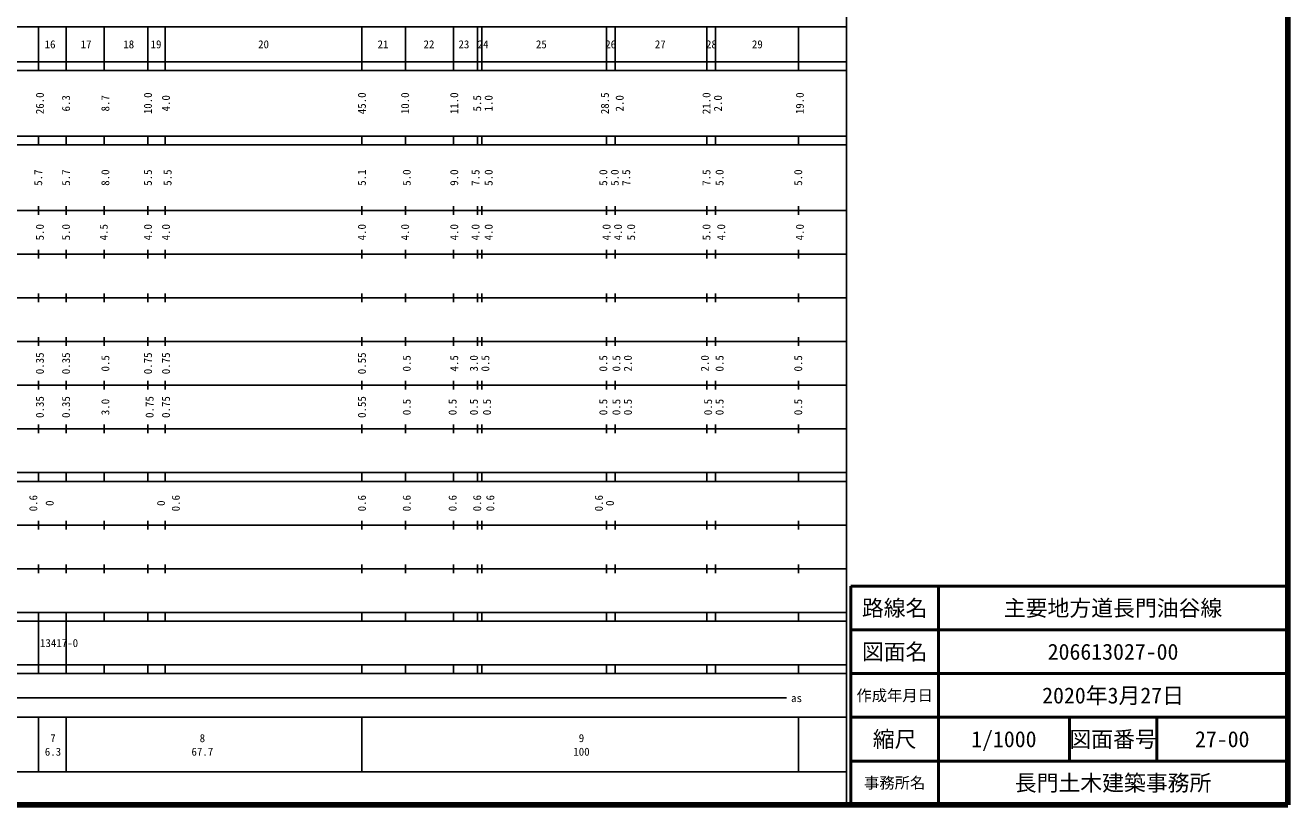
# Model space of a CAD drawing. Units: millimetres on the paper, enlarged 1000 times. Extents: x 40000 to 680000, y 20000 to 380000.
# Drawn here: x 390936 to 680000, y 20000 to 198357 of the extents above; entities that cross this region are included whole.
import ezdxf
from ezdxf.enums import TextEntityAlignment as Align

# ---------------------------------------------------------------- set-up
doc = ezdxf.new("R2010")
doc.units = ezdxf.units.MM
doc.header["$LTSCALE"] = 1000
for name, color, linetype, lineweight in [('M-TTL', 2, 'Continuous', 140), ('M-TTL-BAND', 7, 'Continuous', 25), ('M-TTL-FRAM', 2, 'Continuous', 50), ('M-TTL-LINE', 7, 'Continuous', 50), ('M-TTL-TXT', 7, 'Continuous', 13)]:
    doc.layers.add(name, color=color, linetype=linetype, lineweight=lineweight)
doc.styles.add('ＭＳ ゴシック', font='')
doc.styles.get('ＭＳ ゴシック').set_extended_font_data('MS Gothic')

msp = doc.modelspace()

# ---------------------------------------------------------------- linework, layer by layer
at = {"layer": 'M-TTL'}
for p, q in [((680000, 20000), (680000, 380000)), ((40000, 20000), (680000, 20000))]:
    msp.add_line(p, q, dxfattribs=at)
at = {"layer": 'M-TTL-BAND'}
for p, q in [((579000, 20000), (579000, 370000)), ((68000, 198000), (579000, 198000)), ((394000, 198000), (394000, 188000)), ((400300, 198000), (400300, 188000)), ((409000, 198000), (409000, 188000)), ((419000, 198000), (419000, 188000)), ((423000, 198000), (423000, 188000)), ((468000, 198000), (468000, 188000)), ((478000, 198000), (478000, 188000)), ((489000, 198000), (489000, 188000)), ((494500, 198000), (494500, 188000)), ((495500, 198000), (495500, 188000)), ((524000, 198000), (524000, 188000)), ((526000, 198000), (526000, 188000)), ((547000, 198000), (547000, 188000)), ((549000, 198000), (549000, 188000)), ((568000, 198000), (568000, 188000)), ((40000, 190000), (579000, 190000)), ((40000, 188000), (579000, 188000)), ((40000, 173000), (579000, 173000)), ((40000, 171000), (579000, 171000)), ((394000, 173000), (394000, 171000)), ((400300, 173000), (400300, 171000)), ((409000, 173000), (409000, 171000)), ((419000, 173000), (419000, 171000)), ((423000, 173000), (423000, 171000)), ((468000, 171000), (468000, 173000)), ((478000, 173000), (478000, 171000)), ((489000, 173000), (489000, 171000)), ((494500, 173000), (494500, 171000)), ((495500, 173000), (495500, 171000)), ((524000, 173000), (524000, 171000)), ((526000, 173000), (526000, 171000)), ((547000, 173000), (547000, 171000)), ((549000, 173000), (549000, 171000)), ((568000, 171000), (568000, 173000)), ((394000, 157000), (394000, 155000)), ((400300, 157000), (400300, 155000)), ((409000, 157000), (409000, 155000)), ((419000, 157000), (419000, 155000)), ((423000, 157000), (423000, 155000)), ((468000, 155000), (468000, 157000)), ((478000, 157000), (478000, 155000)), ((489000, 157000), (489000, 155000)), ((494500, 157000), (494500, 155000)), ((495500, 157000), (495500, 155000)), ((524000, 157000), (524000, 155000)), ((526000, 157000), (526000, 155000)), ((547000, 157000), (547000, 155000)), ((549000, 157000), (549000, 155000)), ((568000, 155000), (568000, 157000)), ((40000, 156000), (579000, 156000)), ((46000, 146000), (579000, 146000)), ((394000, 147000), (394000, 145000)), ((400300, 147000), (400300, 145000)), ((409000, 147000), (409000, 145000)), ((419000, 147000), (419000, 145000)), ((423000, 147000), (423000, 145000)), ((468000, 145000), (468000, 147000)), ((478000, 147000), (478000, 145000)), ((489000, 147000), (489000, 145000)), ((494500, 147000), (494500, 145000)), ((495500, 147000), (495500, 145000)), ((524000, 147000), (524000, 145000)), ((526000, 147000), (526000, 145000)), ((547000, 147000), (547000, 145000)), ((549000, 147000), (549000, 145000)), ((568000, 145000), (568000, 147000)), ((52000, 136000), (579000, 136000)), ((394000, 137000), (394000, 135000)), ((400300, 137000), (400300, 135000)), ((409000, 137000), (409000, 135000)), ((419000, 137000), (419000, 135000)), ((423000, 137000), (423000, 135000)), ((468000, 135000), (468000, 137000)), ((478000, 137000), (478000, 135000)), ((489000, 137000), (489000, 135000)), ((494500, 137000), (494500, 135000)), ((495500, 137000), (495500, 135000)), ((524000, 137000), (524000, 135000)), ((526000, 137000), (526000, 135000)), ((547000, 137000), (547000, 135000)), ((549000, 137000), (549000, 135000)), ((568000, 135000), (568000, 137000)), ((46000, 126000), (579000, 126000)), ((394000, 127000), (394000, 125000)), ((400300, 127000), (400300, 125000)), ((409000, 127000), (409000, 125000)), ((419000, 127000), (419000, 125000)), ((423000, 127000), (423000, 125000)), ((468000, 125000), (468000, 127000)), ((478000, 127000), (478000, 125000)), ((489000, 127000), (489000, 125000)), ((494500, 127000), (494500, 125000)), ((495500, 127000), (495500, 125000)), ((524000, 127000), (524000, 125000)), ((526000, 127000), (526000, 125000)), ((547000, 127000), (547000, 125000)), ((549000, 127000), (549000, 125000)), ((568000, 125000), (568000, 127000)), ((52000, 116000), (579000, 116000)), ((394000, 117000), (394000, 115000)), ((400300, 117000), (400300, 115000)), ((409000, 117000), (409000, 115000)), ((419000, 117000), (419000, 115000)), ((423000, 117000), (423000, 115000)), ((468000, 115000), (468000, 117000)), ((478000, 117000), (478000, 115000)), ((489000, 117000), (489000, 115000)), ((494500, 117000), (494500, 115000)), ((495500, 117000), (495500, 115000)), ((524000, 117000), (524000, 115000)), ((526000, 117000), (526000, 115000)), ((547000, 117000), (547000, 115000)), ((549000, 117000), (549000, 115000)), ((568000, 115000), (568000, 117000)), ((394000, 107000), (394000, 105000)), ((400300, 107000), (400300, 105000)), ((409000, 107000), (409000, 105000)), ((419000, 107000), (419000, 105000)), ((423000, 107000), (423000, 105000)), ((468000, 105000), (468000, 107000)), ((478000, 107000), (478000, 105000)), ((489000, 107000), (489000, 105000)), ((494500, 107000), (494500, 105000)), ((495500, 107000), (495500, 105000)), ((524000, 107000), (524000, 105000)), ((526000, 107000), (526000, 105000)), ((547000, 107000), (547000, 105000)), ((549000, 107000), (549000, 105000)), ((568000, 105000), (568000, 107000)), ((46000, 106000), (579000, 106000)), ((40000, 96000), (579000, 96000)), ((394000, 96000), (394000, 94000)), ((400300, 96000), (400300, 94000)), ((409000, 96000), (409000, 94000)), ((419000, 96000), (419000, 94000)), ((423000, 96000), (423000, 94000)), ((468000, 94000), (468000, 96000)), ((478000, 96000), (478000, 94000)), ((489000, 96000), (489000, 94000)), ((494500, 96000), (494500, 94000)), ((495500, 96000), (495500, 94000)), ((524000, 96000), (524000, 94000)), ((526000, 96000), (526000, 94000)), ((547000, 96000), (547000, 94000)), ((549000, 96000), (549000, 94000)), ((568000, 94000), (568000, 96000)), ((40000, 94000), (579000, 94000)), ((49000, 84000), (579000, 84000)), ((394000, 85000), (394000, 83000)), ((400300, 85000), (400300, 83000)), ((409000, 85000), (409000, 83000)), ((419000, 85000), (419000, 83000)), ((423000, 85000), (423000, 83000)), ((468000, 83000), (468000, 85000)), ((478000, 85000), (478000, 83000)), ((489000, 85000), (489000, 83000)), ((494500, 85000), (494500, 83000)), ((495500, 85000), (495500, 83000)), ((524000, 85000), (524000, 83000)), ((526000, 85000), (526000, 83000)), ((547000, 85000), (547000, 83000)), ((549000, 85000), (549000, 83000)), ((568000, 83000), (568000, 85000)), ((40000, 74000), (579000, 74000)), ((394000, 75000), (394000, 73000)), ((400300, 75000), (400300, 73000)), ((409000, 75000), (409000, 73000)), ((419000, 75000), (419000, 73000)), ((423000, 75000), (423000, 73000)), ((468000, 73000), (468000, 75000)), ((478000, 75000), (478000, 73000)), ((489000, 75000), (489000, 73000)), ((494500, 75000), (494500, 73000)), ((495500, 75000), (495500, 73000)), ((524000, 75000), (524000, 73000)), ((526000, 75000), (526000, 73000)), ((547000, 75000), (547000, 73000)), ((549000, 75000), (549000, 73000)), ((568000, 73000), (568000, 75000)), ((40000, 64000), (579000, 64000)), ((394000, 64000), (394000, 52000)), ((400300, 64000), (400300, 52000)), ((409000, 64000), (409000, 62000)), ((419000, 64000), (419000, 62000)), ((423000, 64000), (423000, 62000)), ((468000, 62000), (468000, 64000)), ((478000, 64000), (478000, 62000)), ((489000, 64000), (489000, 62000)), ((494500, 64000), (494500, 62000)), ((495500, 64000), (495500, 62000)), ((524000, 64000), (524000, 62000)), ((526000, 64000), (526000, 62000)), ((547000, 64000), (547000, 62000)), ((549000, 64000), (549000, 62000)), ((568000, 62000), (568000, 64000)), ((40000, 62000), (579000, 62000)), ((40000, 52000), (579000, 52000)), ((40000, 50000), (579000, 50000)), ((394000, 52000), (394000, 50000)), ((400300, 52000), (400300, 50000)), ((409000, 52000), (409000, 50000)), ((419000, 52000), (419000, 50000)), ((423000, 52000), (423000, 50000)), ((468000, 50000), (468000, 52000)), ((478000, 52000), (478000, 50000)), ((489000, 52000), (489000, 50000)), ((494500, 52000), (494500, 50000)), ((495500, 52000), (495500, 50000)), ((524000, 52000), (524000, 50000)), ((526000, 52000), (526000, 50000)), ((547000, 52000), (547000, 50000)), ((549000, 52000), (549000, 50000)), ((568000, 50000), (568000, 52000)), ((367052, 44435), (565227, 44435)), ((40000, 40000), (579000, 40000)), ((394000, 40000), (394000, 27500)), ((400300, 40000), (400300, 27500)), ((468000, 40000), (468000, 27500)), ((568000, 40000), (568000, 27500)), ((68000, 27500), (579000, 27500))]:
    msp.add_line(p, q, dxfattribs=at)
at = {"layer": 'M-TTL-FRAM'}
for p, q in [((680000, 70000), (580000, 70000)), ((580000, 70000), (580000, 20000))]:
    msp.add_line(p, q, dxfattribs=at)
at = {"layer": 'M-TTL-LINE'}
for p, q in [((600000, 70000), (600000, 20000)), ((680000, 60000), (580000, 60000)), ((680000, 50000), (580000, 50000)), ((680000, 40000), (580000, 40000)), ((630000, 40000), (630000, 30000)), ((650000, 40000), (650000, 30000)), ((680000, 30000), (580000, 30000))]:
    msp.add_line(p, q, dxfattribs=at)

# ---------------------------------------------------------------- texts
at = {"layer": 'M-TTL-BAND', "style": 'ＭＳ ゴシック'}
for s, p in [('16', (396622, 194000)), ('17', (404872, 194000)), ('18', (414622, 194000)), ('19', (420873, 194000)), ('20', (445497, 194000)), ('21', (472856, 194000)), ('22', (483375, 194000)), ('23', (491375, 194000)), ('24', (495759, 194000)), ('25', (509107, 194000)), ('26', (524982, 194000)), ('27', (536330, 194000)), ('28', (548045, 194000)), ('29', (558554, 194000)), ('13417-0', (398676, 57000)), ('as', (567528, 44406)), ('7', (397285, 35238)), ('8', (431490, 35238)), ('9', (518288, 35238)), ('6.3', (397285, 32131)), ('67.7', (431490, 32131)), ('100', (518288, 32131))]:
    msp.add_text(s, height=1833, dxfattribs=at).set_placement(p, align=Align.MIDDLE_CENTER)
for s, p in [('26.0', (394269, 180500)), ('6.3', (400269, 180500)), ('8.7', (409269, 180500)), ('10.0', (419019, 180500)), ('4.0', (423145, 180500)), ('45.0', (468008, 180500)), ('10.0', (477897, 180500)), ('11.0', (489147, 180500)), ('5.5', (494397, 180500)), ('1.0', (497022, 180500)), ('28.5', (523648, 180500)), ('2.0', (527023, 180500)), ('21.0', (546899, 180500)), ('2.0', (549524, 180500)), ('19.0', (568275, 180500)), ('5.7', (393894, 163500)), ('5.7', (400269, 163500)), ('8.0', (409269, 163500)), ('5.5', (419019, 163500)), ('5.5', (423520, 163500)), ('5.1', (468007, 163500)), ('5.0', (478272, 163500)), ('9.0', (489147, 163500)), ('7.5', (494022, 163500)), ('5.0', (497022, 163500)), ('5.0', (523273, 163500)), ('5.0', (525898, 163500)), ('7.5', (528523, 163500)), ('7.5', (546899, 163500)), ('5.0', (549899, 163500)), ('5.0', (567900, 163500)), ('5.0', (394269, 151000)), ('5.0', (400269, 151000)), ('4.5', (408894, 151000)), ('4.0', (419019, 151000)), ('4.0', (423145, 151000)), ('4.0', (468007, 151000)), ('4.0', (477897, 151000)), ('4.0', (489147, 151000)), ('4.0', (494022, 151000)), ('4.0', (497022, 151000)), ('4.0', (524023, 151000)), ('4.0', (526648, 151000)), ('5.0', (529648, 151000)), ('5.0', (546899, 151000)), ('4.0', (550274, 151000)), ('4.0', (568275, 151000)), ('0.35', (394269, 121000)), ('0.35', (400269, 121000)), ('0.5', (409269, 121000)), ('0.75', (419019, 121000)), ('0.75', (423145, 121000)), ('0.55', (468007, 121000)), ('0.5', (478272, 121000)), ('4.5', (489147, 121000)), ('3.0', (493647, 121000)), ('0.5', (496272, 121000)), ('0.5', (523273, 121000)), ('0.5', (526273, 121000)), ('2.0', (528898, 121000)), ('2.0', (546524, 121000)), ('0.5', (549899, 121000)), ('0.5', (567900, 121000)), ('0.35', (394269, 111000)), ('0.35', (400269, 111000)), ('3.0', (409269, 111000)), ('0.75', (419394, 111000)), ('0.75', (423145, 111000)), ('0.55', (468007, 111000)), ('0.5', (478272, 111000)), ('0.5', (488772, 111000)), ('0.5', (493647, 111000)), ('0.5', (496647, 111000)), ('0.5', (523273, 111000)), ('0.5', (526273, 111000)), ('0.5', (528898, 111000)), ('0.5', (547274, 111000)), ('0.5', (549899, 111000)), ('0.5', (567900, 111000)), ('0.6', (392769, 89000)), ('0.6', (425395, 89000)), ('0.6', (468007, 89000)), ('0.6', (478272, 89000)), ('0.6', (488772, 89000)), ('0.6', (494397, 89000)), ('0.6', (497397, 89000)), ('0.6', (522266, 89000)), ('0', (396519, 89000)), ('0', (422020, 89000)), ('0', (524786, 89000))]:
    msp.add_text(s, height=1833, rotation=90, dxfattribs=at).set_placement(p, align=Align.MIDDLE_CENTER)
at = {"layer": 'M-TTL-TXT', "style": 'ＭＳ ゴシック'}
for s, height, p in [('路線名', 3666, (590000, 65000)), ('主要地方道長門油谷線', 3666, (640000, 65000)), ('図面名', 3666, (590000, 55000)), ('206613027-00', 3666, (640000, 55000)), ('作成年月日', 2566, (590000, 45000)), ('2020年3月27日', 3666, (640000, 45000)), ('縮尺', 3666, (590000, 35000)), ('1/1000', 3666, (615000, 35000)), ('図面番号', 3666, (640000, 35000)), ('27-00', 3666, (665000, 35000)), ('事務所名', 2566, (590000, 25000)), ('長門土木建築事務所', 3666, (640000, 25000))]:
    msp.add_text(s, height=height, dxfattribs=at).set_placement(p, align=Align.MIDDLE_CENTER)

doc.saveas('drawing.dxf')
